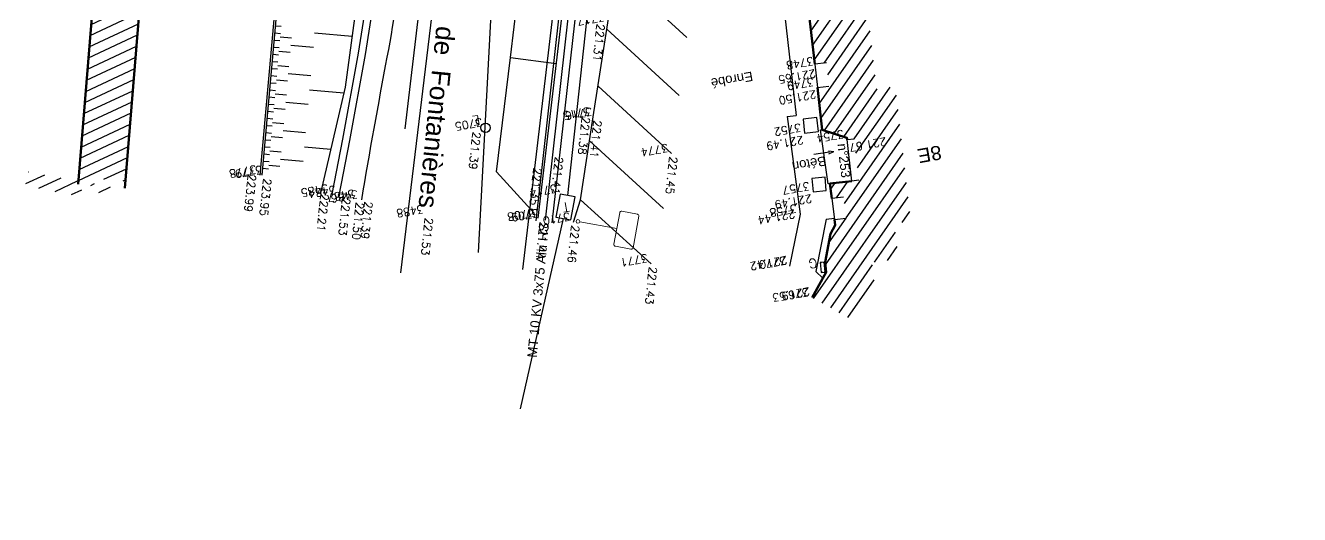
# Model space of a CAD drawing. Extents: x 0 to 613264, y -387505 to 675.
# Drawn here: x 346830 to 400975, y -363945 to -343160 of the extents above; entities that cross this region are included whole.
import ezdxf
from ezdxf.enums import TextEntityAlignment as Align
from ezdxf.lldxf.tags import DXFTag

# ---------------------------------------------------------------- set-up
doc = ezdxf.new("R2010")
doc.units = 0
for name, color, linetype in [('AEP_SSL', 252, 'Continuous'), ('EDF_SSL', 252, 'Texte-Electricite'), ('Fond topo - AFF', 252, 'Continuous'), ('Fond topo - BAT_ANN', 252, 'Continuous'), ('Fond topo - BAT_DES', 252, 'Continuous'), ('Fond topo - BAT_HAC', 252, 'Continuous'), ('Fond topo - BAT_NUM', 252, 'Continuous'), ('Fond topo - CLO_MUR', 252, 'Continuous'), ('Fond topo - EAU', 252, 'Continuous'), ('Fond topo - EAU_TXT', 252, 'Continuous'), ('Fond topo - GAZ', 252, 'Continuous'), ('Fond topo - GAZ_TXT', 252, 'Continuous'), ('Fond topo - PTT', 252, 'Continuous'), ('Fond topo - PTT_TXT', 252, 'Continuous'), ('Fond topo - SIH', 252, 'Continuous'), ('Fond topo - SOL', 252, 'Continuous'), ('Fond topo - TAL', 252, 'Continuous'), ('Fond topo - TAL_HAC', 252, 'Continuous'), ('Fond topo - VOI_NOM', 252, 'Continuous'), ('Fond topo - VOI_TXT', 252, 'Continuous'), ('Fond topo - Z_500', 252, 'Continuous'), ('GAZ_SSL', 252, 'Texte-GAZ'), ('prlm-VRD', 2, 'Continuous'), ('SA - EBC', 252, 'Continuous'), ('TELECOM_SSL', 252, 'Texte-Telecom')]:
    doc.layers.add(name, color=color, linetype=linetype)
for name, color, linetype, lineweight in [('Fond topo - BAT', 252, 'Continuous', 50), ('Fond topo - P', 252, 'Continuous', 50), ('Fond topo - SIG', 252, 'Continuous', 20), ('Fond topo - VOI', 252, 'Continuous', 25)]:
    doc.layers.add(name, color=color, linetype=linetype, lineweight=lineweight)
for name, color, linetype, plot in [('Fond topo - N', 252, 'Continuous', False), ('Fond topo - NCACHE', 252, 'Continuous', False), ('Fond topo - ZCACHE', 252, 'Continuous', False)]:
    doc.layers.add(name, color=color, linetype=linetype, plot=plot)
doc.styles.add('2000_ARIAL', font='arial.ttf', dxfattribs={"height": 0.4})
doc.styles.add('Lignes', font='arial.ttf', dxfattribs={"height": 0.35})
doc.styles.add('LignesA', font='arial.ttf', dxfattribs={"height": 0.35})
doc.styles.add('SIMPLEX', font='simplex_.ttf', dxfattribs={"height": 1.25})
doc.styles.add('Tronçons', font='arial.ttf', dxfattribs={"height": 0.25})
tags = doc.linetypes.add('L16', pattern=[0.375, 0.3, -0.075]).pattern_tags.tags
tags[6:7] = [DXFTag(74, 4), DXFTag(75, 0), DXFTag(340, '0'), DXFTag(46, 0.0), DXFTag(50, 0.0), DXFTag(44, 0.0), DXFTag(45, 0.0)]
tags[4:5] = [DXFTag(74, 4), DXFTag(75, 0), DXFTag(340, '0'), DXFTag(46, 0.0), DXFTag(50, 0.0), DXFTag(44, 0.0), DXFTag(45, 0.0)]
tags = doc.linetypes.add('L8', pattern=[0.225, 0.15, -0.075]).pattern_tags.tags
tags[6:7] = [DXFTag(74, 4), DXFTag(75, 0), DXFTag(340, '0'), DXFTag(46, 0.0), DXFTag(50, 0.0), DXFTag(44, 0.0), DXFTag(45, 0.0)]
tags[4:5] = [DXFTag(74, 4), DXFTag(75, 0), DXFTag(340, '0'), DXFTag(46, 0.0), DXFTag(50, 0.0), DXFTag(44, 0.0), DXFTag(45, 0.0)]
tags = doc.linetypes.add('Texte-BT', pattern='A,5,-0.25,["BT",Lignes,S=1,R=0,X=0,Y=-0.18],-1.25', length=6.5).pattern_tags.tags
tags[15:16] = [DXFTag(74, 4), DXFTag(75, 0), DXFTag(340, '0'), DXFTag(46, 0.0), DXFTag(50, 0.0), DXFTag(44, 0.0), DXFTag(45, 0.0)]
tags[4:5] = [DXFTag(74, 4), DXFTag(75, 0), DXFTag(340, '0'), DXFTag(46, 0.0), DXFTag(50, 0.0), DXFTag(44, 0.0), DXFTag(45, 0.0)]
tags = doc.linetypes.add('Texte-Electricite', pattern='A,5,-0.25,["ELEC",Lignes,S=1,R=0,X=0,Y=-0.18],-1.25', length=6.5).pattern_tags.tags
tags[15:16] = [DXFTag(74, 4), DXFTag(75, 0), DXFTag(340, '0'), DXFTag(46, 0.0), DXFTag(50, 0.0), DXFTag(44, 0.0), DXFTag(45, 0.0)]
tags[4:5] = [DXFTag(74, 4), DXFTag(75, 0), DXFTag(340, '0'), DXFTag(46, 0.0), DXFTag(50, 0.0), DXFTag(44, 0.0), DXFTag(45, 0.0)]
tags = doc.linetypes.add('Texte-GAZ', pattern='A,5,-0.25,["GAZ",Lignes,S=1,R=0,X=0,Y=-0.18],-1.25', length=6.5).pattern_tags.tags
tags[15:16] = [DXFTag(74, 4), DXFTag(75, 0), DXFTag(340, '0'), DXFTag(46, 0.0), DXFTag(50, 0.0), DXFTag(44, 0.0), DXFTag(45, 0.0)]
tags[4:5] = [DXFTag(74, 4), DXFTag(75, 0), DXFTag(340, '0'), DXFTag(46, 0.0), DXFTag(50, 0.0), DXFTag(44, 0.0), DXFTag(45, 0.0)]
tags = doc.linetypes.add('Texte-HT', pattern='A,5,-0.25,["HT",Lignes,S=1,R=0,X=0,Y=-0.18],-1.25', length=6.5).pattern_tags.tags
tags[15:16] = [DXFTag(74, 4), DXFTag(75, 0), DXFTag(340, '0'), DXFTag(46, 0.0), DXFTag(50, 0.0), DXFTag(44, 0.0), DXFTag(45, 0.0)]
tags[4:5] = [DXFTag(74, 4), DXFTag(75, 0), DXFTag(340, '0'), DXFTag(46, 0.0), DXFTag(50, 0.0), DXFTag(44, 0.0), DXFTag(45, 0.0)]
tags = doc.linetypes.add('Texte-MT', pattern='A,5,-0.25,["MT",Lignes,S=1,R=0,X=0,Y=-0.18],-1.25', length=6.5).pattern_tags.tags
tags[15:16] = [DXFTag(74, 4), DXFTag(75, 0), DXFTag(340, '0'), DXFTag(46, 0.0), DXFTag(50, 0.0), DXFTag(44, 0.0), DXFTag(45, 0.0)]
tags[4:5] = [DXFTag(74, 4), DXFTag(75, 0), DXFTag(340, '0'), DXFTag(46, 0.0), DXFTag(50, 0.0), DXFTag(44, 0.0), DXFTag(45, 0.0)]
tags = doc.linetypes.add('Texte-Telecom', pattern='A,5,-0.25,["TEL",Lignes,S=1,R=0,X=0,Y=-0.18],-1.25', length=6.5).pattern_tags.tags
tags[15:16] = [DXFTag(74, 4), DXFTag(75, 0), DXFTag(340, '0'), DXFTag(46, 0.0), DXFTag(50, 0.0), DXFTag(44, 0.0), DXFTag(45, 0.0)]
tags[4:5] = [DXFTag(74, 4), DXFTag(75, 0), DXFTag(340, '0'), DXFTag(46, 0.0), DXFTag(50, 0.0), DXFTag(44, 0.0), DXFTag(45, 0.0)]
tags = doc.linetypes.add('Texte-TelecomA', pattern='A,5,-0.25,["TEL",LignesA,S=1,R=0,X=0,Y=-0.18],-1.25', length=6.5).pattern_tags.tags
tags[15:16] = [DXFTag(74, 4), DXFTag(75, 0), DXFTag(340, '0'), DXFTag(46, 0.0), DXFTag(50, 0.0), DXFTag(44, 0.0), DXFTag(45, 0.0)]
tags[4:5] = [DXFTag(74, 4), DXFTag(75, 0), DXFTag(340, '0'), DXFTag(46, 0.0), DXFTag(50, 0.0), DXFTag(44, 0.0), DXFTag(45, 0.0)]

# ---------------------------------------------------------------- blocks, each defined once
blk = doc.blocks.new('AFF03')
at = {"ltscale": 2, "flags": 128}
blk.add_lwpolyline([(-0.5, -0.5), (0.5, -0.5), (0.5, 0.5), (-0.5, 0.5)], close=True, dxfattribs=at)
blk = doc.blocks.new('ESC01')
at = {"ltscale": 2}
for p, q in [((1.338104, 0), (0, 0)), ((1.257547, 0.126415), (1.7, 0)), ((1.257547, -0.126415), (1.7, 0))]:
    blk.add_line(p, q, dxfattribs=at)
blk = doc.blocks.new('EAU03')
at = {"ltscale": 2}
blk.add_circle((0, 0), 0.2, dxfattribs=at)
blk = doc.blocks.new('EAU99')
at = {"style": 'SIMPLEX'}
blk.add_text('E', height=0.4, dxfattribs=at).set_placement((0, 0), align=Align.MIDDLE_CENTER)
blk = doc.blocks.new('GAZ06')
at = {"ltscale": 2}
for p, q in [((-0.5, 0.5), (-0.426635, 0.255449)), ((0.426635, 0.255449), (0.5, 0.5))]:
    blk.add_line(p, q, dxfattribs=at)
at = {"ltscale": 2, "flags": 128}
blk.add_lwpolyline([(-0.5, -0.5), (0.5, -0.5), (0.5, 0.5), (-0.5, 0.5)], close=True, dxfattribs=at)
for points in [[(-0.426635, -0.255449), (-0.5, -0.5)], [(0.5, -0.5), (0.426635, -0.255449)]]:
    blk.add_lwpolyline(points, dxfattribs=at)
blk = doc.blocks.new('GAZ99')
at = {"style": 'SIMPLEX'}
blk.add_text('G', height=0.4, dxfattribs=at).set_placement((0, 0), align=Align.MIDDLE_CENTER)
blk = doc.blocks.new('PTOPO')
at = {"layer": 'Fond topo - NCACHE', "style": 'SIMPLEX'}
blk.add_attdef('MAT', text='', height=0.34, dxfattribs=at).set_placement((0.1, -0.1), align=Align.TOP_LEFT)
at = {"layer": 'Fond topo - ZCACHE', "style": 'SIMPLEX'}
blk.add_attdef('ALT', (0.1, 0.1), '', height=0.34, dxfattribs=at)
blk = doc.blocks.new('PTT04')
at = {"ltscale": 2, "flags": 128}
blk.add_lwpolyline([(-0.5, -0.5), (0.5, -0.5), (0.5, 0.5), (-0.5, 0.5)], close=True, dxfattribs=at)
blk = doc.blocks.new('PTT99')
at = {"style": 'SIMPLEX'}
blk.add_text('T', height=0.4, dxfattribs=at).set_placement((0, 0), align=Align.MIDDLE_CENTER)
blk = doc.blocks.new('MOB01')
at = {"ltscale": 2}
blk.add_line((0, 0.078125), (0, 1.679534), dxfattribs=at)
at = {"linetype": 'Continuous', "ltscale": 2, "flags": 128}
blk.add_lwpolyline([(0, 1.679534), (0.680858, 1.679534, 0.414214007), (0.755858, 1.754534), (0.755858, 2.428793, 0.414214007), (0.680858, 2.503793), (-0.680858, 2.503793, 0.414214007), (-0.755858, 2.428793), (-0.755858, 1.754534, 0.414214007), (-0.680858, 1.679534)], format="xyb", close=True, dxfattribs=at)
at = {"ltscale": 2}
blk.add_circle((0, 0), 0.078125, dxfattribs=at)
blk = doc.blocks.new('A$C1F970F0F')
at = {"layer": 'Fond topo - BAT_HAC'}
h = blk.add_hatch(dxfattribs=at)
h.set_pattern_fill('ANSI31*129', color=256, scale=12.999999, angle=319.2764, style=0, pattern_type=2)
h.set_pattern_definition([(205.06565, (9733.26, 14765.28), (17.48642, -37.38784), [])])
h.paths.add_polyline_path([(-12570.3, -925.3), (-12581.7, -985.5), (-12815.5, -941.2), (-12804.1, -881)])
h.paths.add_polyline_path([(-12414.9, 1227.3), (-12215.6, 1211), (-12392.7, -951.2), (-12592, -934.9)])
h.paths.add_polyline_path([(-12403.3, -899.8), (-12523.7, -921.1), (-12514.8, -971.4), (-12394.4, -950)])
h = blk.add_hatch(dxfattribs=at)
h.set_pattern_fill('ANSI31*128', color=256, scale=12.999999, angle=-10.7236, style=0, pattern_type=2)
h.set_pattern_definition([(235.06562, (9737.54, 14762.777), (33.83759, -23.63563), [])])
h.paths.add_polyline_path([(-9472.8, -1416.7), (-9413.1, -1308.5), (-9417.1, -1266.1), (-9394.1, -1145.1), (-9374.2, -1108.1), (-9377.2, -1084), (-9327.6, -1078.3), (-9338.9, -989), (-9388.6, -994.7), (-9396.6, -931.7), (-9303.1, -920.9), (-9273.3, -917.4), (-9293.6, -741.5), (-9323.4, -745), (-9324.4, -737), (-9429.1, -703.1), (-9449.9, -523.5), (-9400.7, -517.8), (-9411.7, -418.6), (-9461.3, -424.3), (-9512.2, 16.1), (-9444.5, 22.5), (-9449.9, 76.7), (-9471.8, 298), (-8596, 412.8), (-8586.1, 313.3), (-8573.1, 214.1), (-8744.8, 191.6), (-9253.7, 124.9), (-9250.8, 96.4), (-9225.6, -157.9), (-9235.2, -196.8), (-9198.2, -529.2), (-9117.9, -519.9), (-9051.7, -1093.2), (-9123, -1101.4), (-9103.7, -1253.7), (-9213.6, -1266.4), (-9215.3, -1275.4), (-9208, -1351), (-9297.8, -1513.4)])
at = {"layer": 'SA - EBC'}
h = blk.add_hatch(dxfattribs=at)
h.set_pattern_fill('_USER', color=256, scale=75, angle=-325.7236, style=0, pattern_type=0)
h.set_pattern_definition([(34.276398589, (-277130161.13, -473864756.78), (-42.23892846, 61.974776503), [])])
edge = h.paths.add_edge_path()
edge.add_line((-6380.4, -2338.4), (-6264.4, -1261.9))
edge.add_arc((-8056.6, -1109.2), 1798.7, -4.8679, 34.9928)
edge.add_line((-6583.1, -77.8), (-6777.6, 920.8))
edge.add_line((-6777.6, 920.8), (-8841.2, 810.7))
edge.add_line((-8841.2, 810.7), (-9066.4, 1054.3))
edge.add_line((-9066.4, 1054.3), (-9200.7, 1276.2))
edge.add_line((-9200.7, 1276.2), (-9215.2, 1381.8))
edge.add_line((-9215.2, 1381.8), (-9153.1, 1528.1))
edge.add_arc((-8759.9, 1333.5), 438.7, 77.9429, 153.6625, ccw=False)
edge.add_line((-8668.3, 1762.5), (-8534, 1623.4))
edge.add_line((-8534, 1623.4), (-8248, 1441.5))
edge.add_line((-8248, 1441.5), (-7855.5, 1341.3))
edge.add_line((-7855.5, 1341.3), (-7323.1, 1307.8))
edge.add_line((-7323.1, 1307.8), (-6865.6, 1322.8))
edge.add_arc((-3264.3, -41.9), 3851.2, 147.2647, 159.2465, ccw=False)
edge.add_line((-6503.8, 2040.7), (-6236.1, 2457.1))
edge.add_line((-6236.1, 2457.1), (-5807, 2928.9))
edge.add_arc((-5541.4, 2687.4), 359, 12.788, 137.7115, ccw=False)
edge.add_line((-5191.3, 2766.8), (-4957.5, 2215.6))
edge.add_line((-4957.5, 2215.6), (-4454, 1461.8))
edge.add_arc((-5946.8, 698.3), 1676.7, -3.6282, 27.0886, ccw=False)
edge.add_line((-4273.4, 592.2), (-4298.5, 196.2))
edge.add_line((-4298.5, 196.2), (-4569.9, -468.5))
edge.add_arc((-2503.1, -1312.3), 2232.4, 157.7932, 172.654)
edge.add_line((-4717.2, -1026.8), (-4676.4, -1404))
edge.add_line((-4676.4, -1404), (-6380.4, -2338.4))
at = {"layer": 'AEP_SSL', "elevation": 0, "flags": 128}
for points in [[(-10890.7, -1224.8), (-10802.1, 430.3), (-10904.2, 777.7), (-10402.8, 5134.1), (-10036.7, 5902.9), (-10049.7, 6838.6), (-10065.2, 7383.4), (-10119.6, 7625.4)], [(-10285.7, 7578), (-10074.2, 5273), (-10086, 5088.8), (-10106.8, 4097.5), (-10416.2, 1132.3), (-10702.8, -1297.2)], [(-10476.7, 611.8), (-10983.4, 655.3), (-11221.5, -1311.7)]]:
    blk.add_lwpolyline(points, dxfattribs=at)
at = {"layer": 'EDF_SSL', "linetype": 'Texte-MT', "elevation": 0, "flags": 128}
blk.add_lwpolyline([(-10605.2, -1087.2), (-9871, 5454.6), (-9813.1, 5614.5), (-9256.6, 5923.5), (-8799.1, 5646.6), (-8267.6, 5593.5), (-5762.1, 6081.9), (-4183.6, 6396.7), (-3539, 6692.7), (-2824.1, 6428.4), (-615.9, 6802.9), (-262.5, 8461.2), (-193.5, 8712.9), (139.2, 8893.7), (556, 9251.5), (1680.6, 9828.5)], dxfattribs=at)
at = {"layer": 'EDF_SSL', "linetype": 'Texte-BT', "elevation": 0, "flags": 128}
blk.add_lwpolyline([(-10644.8, -1090.3), (-9910.6, 5451.6), (-9787, 5988.9), (-9732.6, 6658.9)], dxfattribs=at)
at = {"layer": 'EDF_SSL', "linetype": 'Texte-HT', "elevation": 0, "flags": 128}
blk.add_lwpolyline([(-10577, -1098), (-9834.3, 5453), (-9748.7, 6070.7), (-10923.7, 6169.4), (-11679.5, 5855)], dxfattribs=at)
at = {"layer": 'Fond topo - BAT', "ltscale": 2, "flags": 128}
for points in [[(-12592, -934.9), (-12414.9, 1227.3)], [(-12392.7, -951.2), (-12215.6, 1211)], [(-9512.2, 16.1), (-9461.3, -424.3)], [(-9449.9, -523.5), (-9429.1, -703.1)], [(-9323.4, -745), (-9324.4, -737), (-9429.1, -703.1)], [(-9396.6, -931.7), (-9303.1, -920.9)], [(-9396.6, -931.7), (-9388.6, -994.7)], [(-9377.2, -1084), (-9374.2, -1108.1), (-9394.1, -1145.1), (-9417.1, -1266.1), (-9413.1, -1308.5), (-9472.8, -1416.7)]]:
    blk.add_lwpolyline(points, dxfattribs=at)
at = {"layer": 'Fond topo - BAT_ANN', "ltscale": 2, "flags": 128}
for points in [[(-9411.7, -418.6), (-9461.3, -424.3), (-9449.9, -523.5), (-9400.7, -517.8)], [(-9396.6, -931.7), (-9403.6, -932.5), (-9436.1, -703.9), (-9429.1, -703.1)], [(-9273.3, -917.4), (-9303.1, -920.9), (-9323.4, -745), (-9293.6, -741.5)], [(-9338.9, -989), (-9388.6, -994.7), (-9377.2, -1084), (-9327.6, -1078.3)], [(-9412.2, -1083.3), (-9377.8, -1079.3)], [(-9412.2, -1083.3), (-9455.9, -1305.8), (-9427.3, -1334.3)]]:
    blk.add_lwpolyline(points, dxfattribs=at)
at = {"layer": 'Fond topo - CLO_MUR', "ltscale": 2, "flags": 128}
for points in [[(-11483, -982.2), (-11437.1, -748.6), (-11369.9, -383), (-11299.3, 68.5), (-11227.4, 706.6), (-11059.4, 2223.6), (-11045.4, 2344.1), (-11030, 2486.7), (-11315.9, 2519.3)], [(-11512.5, -976.4), (-11466.6, -743), (-11399.5, -378), (-11329.1, 72.5), (-11257.2, 710), (-11091.2, 2208.5), (-11233.7, 2231.4), (-11209.9, 2389.2), (-11073, 2368.5), (-11063.1, 2460.2), (-11319.3, 2489.5)]]:
    blk.add_lwpolyline(points, dxfattribs=at)
at = {"layer": 'Fond topo - SIH', "linetype": 'L16', "ltscale": 2, "flags": 128}
for points in [[(-10813, -882), (-10753.5, -395.5), (-10692.4, 127.1), (-10634.8, 666.8), (-10468.9, 2177.1), (-10411.1, 2722.9), (-10229.6, 2791.1)], [(-10004.5, -311.6), (-10312.2, -28.7)], [(-10037.3, -557.9), (-10344.5, -275.4)], [(-10753.5, -395.5), (-10560.3, -421.8)], [(-10070.1, -804.2), (-10382, -517.4)], [(-10104.2, -1038.1), (-10418, -749.5)], [(-10813, -882), (-10652.9, -1059.2)], [(-10157, -1272.6), (-10456.8, -1000.8)]]:
    blk.add_lwpolyline(points, dxfattribs=at)
at = {"layer": 'Fond topo - SOL', "linetype": 'L16', "ltscale": 2, "flags": 128}
for points in [[(-9613.1, -8.4), (-9539.8, -643)], [(-9577.7, -647.4), (-9539.8, -643)], [(-9577.7, -647.4), (-9523.1, -1061.6), (-9568, -1282.7)]]:
    blk.add_lwpolyline(points, dxfattribs=at)
at = {"layer": 'Fond topo - TAL', "ltscale": 2, "flags": 128}
blk.add_lwpolyline([(-11809.9, -896.6), (-11602.4, 1403.1), (-11517.8, 2321.8), (-11506.6, 2459)], dxfattribs=at)
at = {"layer": 'Fond topo - TAL', "linetype": 'L8', "ltscale": 2, "flags": 128}
blk.add_lwpolyline([(-11228.3, 2414), (-11251.8, 2236.9), (-11214.2, 2188.5), (-11161.1, 2138.5), (-11130.2, 2063.2), (-11291.6, 727.7), (-11318.1, 509.9), (-11380.2, 44), (-11456.7, -522.4), (-11561.8, -972.3)], dxfattribs=at)
at = {"layer": 'Fond topo - TAL_HAC', "ltscale": 2}
for p, q in [((-11752.5, -261.1), (-11728.6, -263.3)), ((-11758, -321.7), (-11734.1, -323.8)), ((-11755.3, -291.4), (-11731.4, -293.6)), ((-11732.7, -308.7), (-11684.9, -313)), ((-11586.6, -291.4), (-11427.4, -305.7)), ((-11760.7, -351.9), (-11736.8, -354.1)), ((-11738.2, -369.2), (-11690.4, -373.5)), ((-11687.7, -343.3), (-11592.1, -351.9)), ((-11766.2, -412.4), (-11742.3, -414.6)), ((-11763.5, -382.2), (-11739.6, -384.3)), ((-11743.7, -429.7), (-11695.9, -434)), ((-11771.7, -472.9), (-11747.8, -475.1)), ((-11768.9, -442.7), (-11745, -444.8)), ((-11698.6, -464.3), (-11603, -472.9)), ((-11777.1, -533.5), (-11753.2, -535.6)), ((-11774.4, -503.2), (-11750.5, -505.4)), ((-11749.1, -490.2), (-11701.3, -494.5)), ((-11608.4, -533.4), (-11462.4, -546.6)), ((-11782.6, -594), (-11758.7, -596.1)), ((-11779.9, -563.7), (-11756, -565.9)), ((-11754.6, -550.7), (-11706.8, -555.1)), ((-11709.5, -585.3), (-11613.9, -594)), ((-11785.3, -624.2), (-11761.4, -626.4)), ((-11760, -611.3), (-11712.2, -615.6)), ((-11790.8, -684.8), (-11766.9, -686.9)), ((-11788, -654.5), (-11764.1, -656.7)), ((-11765.5, -671.8), (-11717.7, -676.1)), ((-11796.2, -745.3), (-11772.3, -747.4)), ((-11793.5, -715), (-11769.6, -717.2)), ((-11771, -732.3), (-11723.2, -736.6)), ((-11720.4, -706.4), (-11624.8, -715)), ((-11801.7, -805.8), (-11777.8, -807.9)), ((-11799, -775.5), (-11775.1, -777.7)), ((-11776.4, -792.8), (-11728.6, -797.1)), ((-11630.3, -775.5), (-11518.2, -785.6)), ((-11807.2, -866.3), (-11783.3, -868.5)), ((-11804.4, -836), (-11780.5, -838.2)), ((-11781.9, -853.3), (-11734.1, -857.6)), ((-11731.4, -827.4), (-11635.7, -836))]:
    blk.add_line(p, q, dxfattribs=at)
at = {"layer": 'Fond topo - VOI', "ltscale": 2, "flags": 128}
blk.add_lwpolyline([(-10597.5, 5618.1), (-10661, 5049.8), (-10724.7, 4459.2), (-10835, 3463.9), (-10968.8, 2225.9), (-11135.3, 714), (-11202.2, 118.6, -0.018575), (-11279.3, -394.2, 0.004565), (-11387.9, -1000.9)], format="xyb", dxfattribs=at)
for points in [[(-10136.9, 3376.1), (-10149.9, 3239.6), (-10191.2, 2877.2), (-10273.7, 2146.3), (-10327.3, 1655.7), (-10416.3, 833.2), (-10432.2, 678.9), (-10521.6, -92.9), (-10637.8, -1079)], [(-11527.7, 2322.6), (-11612.3, 1404), (-11819.9, -895.7)], [(-10486.5, -1095.7), (-10456.8, -1000.8), (-10402.3, -648), (-10340.3, -248.4), (-10275.7, 256.4), (-10239.4, 665.1)]]:
    blk.add_lwpolyline(points, dxfattribs=at)
at = {"layer": 'GAZ_SSL', "elevation": 0, "flags": 128}
blk.add_lwpolyline([(-11201.4, -699.5), (-10544.3, 4849.5)], dxfattribs=at)
at = {"layer": 'TELECOM_SSL', "linetype": 'Texte-TelecomA', "elevation": 0, "flags": 128}
blk.add_lwpolyline([(-10511.1, -982.4), (-9947.5, 4198.4, 0.105936), (-10040.5, 7648)], format="xyb", dxfattribs=at)
at = {"layer": 'TELECOM_SSL', "elevation": 0, "flags": 128}
blk.add_lwpolyline([(-10711.9, -1889.1), (-10529.6, -1080)], dxfattribs=at)
at = {"layer": 'Fond topo - AFF', "ltscale": 2, "zscale": 99.99999999999997}
for p, xscale, yscale, rotation in [((-9478.1, -684.6), 59.42333111181549, 59.42333111181549, 276.6478059408283), ((-9443, -935.7), 56.38054198879278, 56.38054198879278, 275.1477980411323)]:
    blk.add_blockref('AFF03', p, dxfattribs=dict(at, xscale=xscale, yscale=yscale, rotation=rotation))
at = {"layer": 'Fond topo - BAT_ANN', "ltscale": 2, "xscale": 49.99999999999998, "yscale": 49.99999999999998, "zscale": 99.99999999999997, "rotation": 8.130402266216466}
blk.add_blockref('ESC01', (-9464.4, -807.7), dxfattribs=at)
at = {"layer": 'Fond topo - EAU', "ltscale": 2, "xscale": 100, "yscale": 100, "zscale": 100, "rotation": 78.40252969303506}
blk.add_blockref('EAU03', (-10860.1, -694.7), dxfattribs=at)
at = {"layer": 'Fond topo - EAU_TXT', "ltscale": 2, "xscale": 99.99999999999999, "yscale": 99.99999999999999, "zscale": 99.99999999999999, "rotation": 190.0656205306816}
blk.add_blockref('EAU99', (-10899.7, -663.3), dxfattribs=at)
at = {"layer": 'Fond topo - GAZ', "ltscale": 2, "xscale": 41.9999997777324, "yscale": 17, "zscale": 99.99999999999997, "rotation": 275.4874914824457}
blk.add_blockref('GAZ06', (-9427.1, -1287.8), dxfattribs=at)
at = {"layer": 'Fond topo - GAZ_TXT', "ltscale": 2, "xscale": 99.99999999999994, "yscale": 99.99999999999994, "zscale": 99.99999999999994, "rotation": 190.0656205306617}
blk.add_blockref('GAZ99', (-9468.7, -1271.2), dxfattribs=at)
at = {"layer": 'Fond topo - P', "ltscale": 2}
ref = blk.add_blockref('PTOPO', (-10340.3, -248.4), dxfattribs=dict(at, xscale=99.99999999999994, yscale=99.99999999999994, zscale=99.99999999999994, rotation=190.0656205306617))
ref.add_attrib('MAT', '3717', dxfattribs={"layer": 'Fond topo - N', "color": 0, "ltscale": 2, "height": 34, "rotation": 190.0656, "style": 'SIMPLEX'}).set_placement((-10351.9, -240.3), align=Align.TOP_LEFT)
ref.add_attrib('ALT', '221.31', (-10387, -251.6), dxfattribs={"layer": 'Fond topo - Z_500', "color": 0, "ltscale": 2, "height": 34, "rotation": 263.9174, "style": 'SIMPLEX'})
ref = blk.add_blockref('PTOPO', (-9452.2, -434.8), dxfattribs=dict(at, xscale=99.99999999999994, yscale=99.99999999999994, zscale=99.99999999999994, rotation=190.0656205306617))
ref.add_attrib('MAT', '3748', dxfattribs={"layer": 'Fond topo - N', "color": 0, "ltscale": 2, "height": 34, "rotation": 190.0656, "style": 'SIMPLEX'}).set_placement((-9463.8, -426.7), align=Align.TOP_LEFT)
ref.add_attrib('ALT', '221.65', (-9460.3, -446.4), dxfattribs={"layer": 'Fond topo - Z_500', "color": 0, "ltscale": 2, "height": 34, "rotation": 190.0656, "style": 'SIMPLEX'})
ref = blk.add_blockref('PTOPO', (-9450.3, -523.5), dxfattribs=dict(at, xscale=99.99999999999994, yscale=99.99999999999994, zscale=99.99999999999994, rotation=190.0656205306617))
ref.add_attrib('MAT', '3749', dxfattribs={"layer": 'Fond topo - N', "color": 0, "ltscale": 2, "height": 34, "rotation": 190.0656, "style": 'SIMPLEX'}).set_placement((-9461.9, -515.4), align=Align.TOP_LEFT)
ref.add_attrib('ALT', '221.50', (-9458.4, -535.1), dxfattribs={"layer": 'Fond topo - Z_500', "color": 0, "ltscale": 2, "height": 34, "rotation": 190.0656, "style": 'SIMPLEX'})
ref = blk.add_blockref('PTOPO', (-10402.3, -648), dxfattribs=dict(at, xscale=99.99999999999994, yscale=99.99999999999994, zscale=99.99999999999994, rotation=190.0656205306617))
ref.add_attrib('MAT', '3715', dxfattribs={"layer": 'Fond topo - N', "color": 0, "ltscale": 2, "height": 34, "rotation": 190.0656, "style": 'SIMPLEX'}).set_placement((-10413.9, -639.9), align=Align.TOP_LEFT)
ref.add_attrib('ALT', '221.38', (-10450.1, -647.7), dxfattribs={"layer": 'Fond topo - Z_500', "color": 0, "ltscale": 2, "height": 34, "rotation": 263.9174, "style": 'SIMPLEX'})
ref = blk.add_blockref('PTOPO', (-10392.3, -649.7), dxfattribs=dict(at, xscale=99.99999999999994, yscale=99.99999999999994, zscale=99.99999999999994, rotation=190.0656205306617))
ref.add_attrib('MAT', '3716', dxfattribs={"layer": 'Fond topo - N', "color": 0, "ltscale": 2, "height": 34, "rotation": 190.0656, "style": 'SIMPLEX'}).set_placement((-10403.9, -641.6), align=Align.TOP_LEFT)
ref.add_attrib('ALT', '221.41', (-10400.4, -661.3), dxfattribs={"layer": 'Fond topo - Z_500', "color": 0, "ltscale": 2, "height": 34, "rotation": 263.9174, "style": 'SIMPLEX'})
ref = blk.add_blockref('PTOPO', (-10860.1, -694.7), dxfattribs=dict(at, xscale=99.99999999999994, yscale=99.99999999999994, zscale=99.99999999999994, rotation=190.0656205306617))
ref.add_attrib('MAT', '3705', dxfattribs={"layer": 'Fond topo - N', "color": 0, "ltscale": 2, "height": 34, "rotation": 190.0656, "style": 'SIMPLEX'}).set_placement((-10871.7, -686.6), align=Align.TOP_LEFT)
ref.add_attrib('ALT', '221.39', (-10914.4, -710.8), dxfattribs={"layer": 'Fond topo - Z_500', "color": 0, "ltscale": 2, "height": 34, "rotation": 263.9174, "style": 'SIMPLEX'})
ref = blk.add_blockref('PTOPO', (-9504.1, -717.6), dxfattribs=dict(at, xscale=99.99999999999994, yscale=99.99999999999994, zscale=99.99999999999994, rotation=190.0656205306617))
ref.add_attrib('MAT', '3752', dxfattribs={"layer": 'Fond topo - N', "color": 0, "ltscale": 2, "height": 34, "rotation": 190.0656, "style": 'SIMPLEX'}).set_placement((-9515.7, -709.5), align=Align.TOP_LEFT)
ref.add_attrib('ALT', '221.49', (-9512.2, -729.1), dxfattribs={"layer": 'Fond topo - Z_500', "color": 0, "ltscale": 2, "height": 34, "rotation": 190.0656, "style": 'SIMPLEX'})
ref = blk.add_blockref('PTOPO', (-9323.4, -745), dxfattribs=dict(at, xscale=99.99999999999994, yscale=99.99999999999994, zscale=99.99999999999994, rotation=190.0656205306617))
ref.add_attrib('MAT', '3754', dxfattribs={"layer": 'Fond topo - N', "color": 0, "ltscale": 2, "height": 34, "rotation": 190.0656, "style": 'SIMPLEX'}).set_placement((-9335, -736.9), align=Align.TOP_LEFT)
ref.add_attrib('ALT', '221.67', (-9159.5, -735.3), dxfattribs={"layer": 'Fond topo - Z_500', "color": 0, "ltscale": 2, "height": 34, "rotation": 190.0656, "style": 'SIMPLEX'})
ref = blk.add_blockref('PTOPO', (-10070.1, -804.2), dxfattribs=dict(at, xscale=99.99999999999994, yscale=99.99999999999994, zscale=99.99999999999994, rotation=190.0656205306617))
ref.add_attrib('MAT', '3774', dxfattribs={"layer": 'Fond topo - N', "color": 0, "ltscale": 2, "height": 34, "rotation": 190.0656, "style": 'SIMPLEX'}).set_placement((-10081.7, -796.1), align=Align.TOP_LEFT)
ref.add_attrib('ALT', '221.45', (-10078.2, -815.8), dxfattribs={"layer": 'Fond topo - Z_500', "color": 0, "ltscale": 2, "height": 34, "rotation": 263.9174, "style": 'SIMPLEX'})
ref = blk.add_blockref('PTOPO', (-11819.9, -895.7), dxfattribs=dict(at, xscale=99.99999999999994, yscale=99.99999999999994, zscale=99.99999999999994, rotation=190.0656205306617))
ref.add_attrib('MAT', '3778', dxfattribs={"layer": 'Fond topo - N', "color": 0, "ltscale": 2, "height": 34, "rotation": 190.0656, "style": 'SIMPLEX'}).set_placement((-11831.4, -887.6), align=Align.TOP_LEFT)
ref.add_attrib('ALT', '223.99', (-11868.9, -891.2), dxfattribs={"layer": 'Fond topo - Z_500', "color": 0, "ltscale": 2, "height": 34, "rotation": 263.9174, "style": 'SIMPLEX'})
ref = blk.add_blockref('PTOPO', (-11795.6, -896.7), dxfattribs=dict(at, xscale=99.99999999999994, yscale=99.99999999999994, zscale=99.99999999999994, rotation=190.0656205306617))
ref.add_attrib('MAT', '3779', dxfattribs={"layer": 'Fond topo - N', "color": 0, "ltscale": 2, "height": 34, "rotation": 190.0656, "style": 'SIMPLEX'}).set_placement((-11807.1, -888.6), align=Align.TOP_LEFT)
ref.add_attrib('ALT', '223.95', (-11803.7, -908.3), dxfattribs={"layer": 'Fond topo - Z_500', "color": 0, "ltscale": 2, "height": 34, "rotation": 263.9174, "style": 'SIMPLEX'})
ref = blk.add_blockref('PTOPO', (-10542.8, -976.3), dxfattribs=dict(at, xscale=99.99999999999994, yscale=99.99999999999994, zscale=99.99999999999994, rotation=190.0656205306617))
ref.add_attrib('MAT', '3714', dxfattribs={"layer": 'Fond topo - N', "color": 0, "ltscale": 2, "height": 34, "rotation": 190.0656, "style": 'SIMPLEX'}).set_placement((-10554.4, -968.2), align=Align.TOP_LEFT)
ref.add_attrib('ALT', '221.41', (-10564, -816.4), dxfattribs={"layer": 'Fond topo - Z_500', "color": 0, "ltscale": 2, "height": 34, "rotation": 263.9174, "style": 'SIMPLEX'})
ref = blk.add_blockref('PTOPO', (-10637.8, -1079), dxfattribs=dict(at, xscale=99.99999999999994, yscale=99.99999999999994, zscale=99.99999999999994, rotation=190.0656205306617))
ref.add_attrib('MAT', '3708', dxfattribs={"layer": 'Fond topo - N', "color": 0, "ltscale": 2, "height": 34, "rotation": 190.0656, "style": 'SIMPLEX'}).set_placement((-10649.4, -1070.9), align=Align.TOP_LEFT)
ref.add_attrib('ALT', '221.35', (-10655.9, -863.5), dxfattribs={"layer": 'Fond topo - Z_500', "color": 0, "ltscale": 2, "height": 34, "rotation": 263.9174, "style": 'SIMPLEX'})
ref = blk.add_blockref('PTOPO', (-11515, -976.3), dxfattribs=dict(at, xscale=99.99999999999994, yscale=99.99999999999994, zscale=99.99999999999994, rotation=190.0656205306617))
ref.add_attrib('MAT', '3485', dxfattribs={"layer": 'Fond topo - N', "color": 0, "ltscale": 2, "height": 34, "rotation": 190.0656, "style": 'SIMPLEX'}).set_placement((-11526.6, -968.2), align=Align.TOP_LEFT)
ref.add_attrib('ALT', '222.21', (-11560.2, -973.8), dxfattribs={"layer": 'Fond topo - Z_500', "color": 0, "ltscale": 2, "height": 34, "rotation": 263.9174, "style": 'SIMPLEX'})
ref = blk.add_blockref('PTOPO', (-11483, -982.2), dxfattribs=dict(at, xscale=99.99999999999994, yscale=99.99999999999994, zscale=99.99999999999994, rotation=190.0656205306617))
ref.add_attrib('MAT', '3484', dxfattribs={"layer": 'Fond topo - N', "color": 0, "ltscale": 2, "height": 34, "rotation": 190.0656, "style": 'SIMPLEX'}).set_placement((-11494.6, -974.1), align=Align.TOP_LEFT)
ref.add_attrib('ALT', '221.53', (-11468.5, -992), dxfattribs={"layer": 'Fond topo - Z_500', "color": 0, "ltscale": 2, "height": 34, "rotation": 263.9174, "style": 'SIMPLEX'})
ref = blk.add_blockref('PTOPO', (-11402.6, -998.4), dxfattribs=dict(at, xscale=99.99999999999994, yscale=99.99999999999994, zscale=99.99999999999994, rotation=190.0656205306617))
ref.add_attrib('MAT', '3487', dxfattribs={"layer": 'Fond topo - N', "color": 0, "ltscale": 2, "height": 34, "rotation": 190.0656, "style": 'SIMPLEX'}).set_placement((-11414.2, -990.3), align=Align.TOP_LEFT)
ref.add_attrib('ALT', '221.50', (-11410.7, -1010), dxfattribs={"layer": 'Fond topo - Z_500', "color": 0, "ltscale": 2, "height": 34, "rotation": 263.9174, "style": 'SIMPLEX'})
ref = blk.add_blockref('PTOPO', (-11387.9, -1000.9), dxfattribs=dict(at, xscale=99.99999999999994, yscale=99.99999999999994, zscale=99.99999999999994, rotation=190.0656205306617))
ref.add_attrib('MAT', '3486', dxfattribs={"layer": 'Fond topo - N', "color": 0, "ltscale": 2, "height": 34, "rotation": 190.0656, "style": 'SIMPLEX'}).set_placement((-11399.5, -992.8), align=Align.TOP_LEFT)
ref.add_attrib('ALT', '221.39', (-11373.7, -1006.6), dxfattribs={"layer": 'Fond topo - Z_500', "color": 0, "ltscale": 2, "height": 34, "rotation": 263.9174, "style": 'SIMPLEX'})
ref = blk.add_blockref('PTOPO', (-9468.6, -966.3), dxfattribs=dict(at, xscale=99.99999999999994, yscale=99.99999999999994, zscale=99.99999999999994, rotation=190.0656205306617))
ref.add_attrib('MAT', '3757', dxfattribs={"layer": 'Fond topo - N', "color": 0, "ltscale": 2, "height": 34, "rotation": 190.0656, "style": 'SIMPLEX'}).set_placement((-9480.2, -958.2), align=Align.TOP_LEFT)
ref.add_attrib('ALT', '221.49', (-9476.7, -977.9), dxfattribs={"layer": 'Fond topo - Z_500', "color": 0, "ltscale": 2, "height": 34, "rotation": 190.0656, "style": 'SIMPLEX'})
ref = blk.add_blockref('PTOPO', (-11109.1, -1064.2), dxfattribs=dict(at, xscale=99.99999999999994, yscale=99.99999999999994, zscale=99.99999999999994, rotation=190.0656205306617))
ref.add_attrib('MAT', '3488', dxfattribs={"layer": 'Fond topo - N', "color": 0, "ltscale": 2, "height": 34, "rotation": 190.0656, "style": 'SIMPLEX'}).set_placement((-11120.7, -1056.1), align=Align.TOP_LEFT)
ref.add_attrib('ALT', '221.53', (-11117.2, -1075.8), dxfattribs={"layer": 'Fond topo - Z_500', "color": 0, "ltscale": 2, "height": 34, "rotation": 263.9174, "style": 'SIMPLEX'})
ref = blk.add_blockref('PTOPO', (-9523.1, -1061.6), dxfattribs=dict(at, xscale=99.99999999999994, yscale=99.99999999999994, zscale=99.99999999999994, rotation=190.0656205306617))
ref.add_attrib('MAT', '3758', dxfattribs={"layer": 'Fond topo - N', "color": 0, "ltscale": 2, "height": 34, "rotation": 190.0656, "style": 'SIMPLEX'}).set_placement((-9534.7, -1053.5), align=Align.TOP_LEFT)
ref.add_attrib('ALT', '221.44', (-9547.9, -1044.2), dxfattribs={"layer": 'Fond topo - Z_500', "color": 0, "ltscale": 2, "height": 34, "rotation": 190.0656, "style": 'SIMPLEX'})
ref = blk.add_blockref('PTOPO', (-10621, -1081.4), dxfattribs=dict(at, xscale=99.99999999999994, yscale=99.99999999999994, zscale=99.99999999999994, rotation=190.0656205306617))
ref.add_attrib('MAT', '3709', dxfattribs={"layer": 'Fond topo - N', "color": 0, "ltscale": 2, "height": 34, "rotation": 190.0656, "style": 'SIMPLEX'}).set_placement((-10632.6, -1073.3), align=Align.TOP_LEFT)
ref.add_attrib('ALT', '221.44', (-10629.1, -1093), dxfattribs={"layer": 'Fond topo - Z_500', "color": 0, "ltscale": 2, "height": 34, "rotation": 263.9174, "style": 'SIMPLEX'})
ref = blk.add_blockref('PTOPO', (-10486.5, -1095.7), dxfattribs=dict(at, xscale=99.99999999999994, yscale=99.99999999999994, zscale=99.99999999999994, rotation=190.0656205306617))
ref.add_attrib('MAT', '3710', dxfattribs={"layer": 'Fond topo - N', "color": 0, "ltscale": 2, "height": 34, "rotation": 190.0656, "style": 'SIMPLEX'}).set_placement((-10498.1, -1087.6), align=Align.TOP_LEFT)
ref.add_attrib('ALT', '221.46', (-10494.6, -1107.3), dxfattribs={"layer": 'Fond topo - Z_500', "color": 0, "ltscale": 2, "height": 34, "rotation": 263.9174, "style": 'SIMPLEX'})
ref = blk.add_blockref('PTOPO', (-10157, -1272.6), dxfattribs=dict(at, xscale=99.99999999999994, yscale=99.99999999999994, zscale=99.99999999999994, rotation=190.0656205306617))
ref.add_attrib('MAT', '3771', dxfattribs={"layer": 'Fond topo - N', "color": 0, "ltscale": 2, "height": 34, "rotation": 190.0656, "style": 'SIMPLEX'}).set_placement((-10168.6, -1264.5), align=Align.TOP_LEFT)
ref.add_attrib('ALT', '221.43', (-10165.1, -1284.2), dxfattribs={"layer": 'Fond topo - Z_500', "color": 0, "ltscale": 2, "height": 34, "rotation": 263.9174, "style": 'SIMPLEX'})
ref = blk.add_blockref('PTOPO', (-9568, -1282.7), dxfattribs=dict(at, xscale=99.99999999999994, yscale=99.99999999999994, zscale=99.99999999999994, rotation=190.0656205306617))
ref.add_attrib('MAT', '3770', dxfattribs={"layer": 'Fond topo - N', "color": 0, "ltscale": 2, "height": 34, "rotation": 190.0656, "style": 'SIMPLEX'}).set_placement((-9579.5, -1274.6), align=Align.TOP_LEFT)
ref.add_attrib('ALT', '221.42', (-9581.1, -1239.7), dxfattribs={"layer": 'Fond topo - Z_500', "color": 0, "ltscale": 2, "height": 34, "rotation": 190.0656, "style": 'SIMPLEX'})
ref = blk.add_blockref('PTOPO', (-9472.8, -1416.7), dxfattribs=dict(at, xscale=99.99999999999994, yscale=99.99999999999994, zscale=99.99999999999994, rotation=190.0656205306617))
ref.add_attrib('MAT', '3769', dxfattribs={"layer": 'Fond topo - N', "color": 0, "ltscale": 2, "height": 34, "rotation": 190.0656, "style": 'SIMPLEX'}).set_placement((-9484.4, -1408.6), align=Align.TOP_LEFT)
ref.add_attrib('ALT', '221.53', (-9485.5, -1373.1), dxfattribs={"layer": 'Fond topo - Z_500', "color": 0, "ltscale": 2, "height": 34, "rotation": 190.0656, "style": 'SIMPLEX'})
at = {"layer": 'Fond topo - PTT', "ltscale": 2, "xscale": 99.35851254394956, "yscale": 64.67, "zscale": 99.99999999999997, "rotation": 259.2477968166459}
blk.add_blockref('PTT04', (-10520.3, -1031.2), dxfattribs=at)
at = {"layer": 'Fond topo - PTT_TXT', "ltscale": 2, "xscale": 99.99999999999994, "yscale": 99.99999999999994, "zscale": 99.99999999999994, "rotation": 190.0656205306617}
blk.add_blockref('PTT99', (-10518.7, -1031.9), dxfattribs=at)
at = {"layer": 'Fond topo - SIG', "ltscale": 2, "xscale": 99.99999999999999, "yscale": 99.99999999999999, "zscale": 99.99999999999999, "rotation": 259.7222077886161}
blk.add_blockref('MOB01', (-10467.6, -1092.7), dxfattribs=at)
at = {"layer": 'EDF_SSL', "style": 'Tronçons'}
blk.add_text('MT 10 KV 3x75 Alu HS', height=40, rotation=84.7402, dxfattribs=at).set_placement((-10643.1, -1673.1))
at = {"layer": 'Fond topo - BAT_DES', "style": '2000_ARIAL'}
blk.add_text('8E', height=60, rotation=190.0656, dxfattribs=at).set_placement((-8928, -768.7))
at = {"layer": 'Fond topo - BAT_NUM', "style": '2000_ARIAL'}
blk.add_text('n°253', height=40, rotation=276.5877, dxfattribs=at).set_placement((-9364.8, -763.4))
at = {"layer": 'Fond topo - VOI_NOM', "style": '2000_ARIAL'}
blk.add_text('Rue  de  Fontanières', height=80, rotation=264.351, dxfattribs=at).set_placement((-11042.7, 6.1))
at = {"layer": 'Fond topo - VOI_TXT', "style": '2000_ARIAL'}
for s, p in [('Enrobé', (-9727.9, -455.3)), ('Béton', (-9416.8, -815))]:
    blk.add_text(s, height=40, rotation=190.0656, dxfattribs=at).set_placement(p)

msp = doc.modelspace()

# ---------------------------------------------------------------- block references
at = {"layer": 'prlm-VRD', "xscale": 9.999999999999998, "yscale": 9.999999999999998, "zscale": 9.999999999999998}
msp.add_blockref('A$C1F970F0F', (474984.9, -340561.1, 0), dxfattribs=at)

doc.saveas('drawing.dxf')
